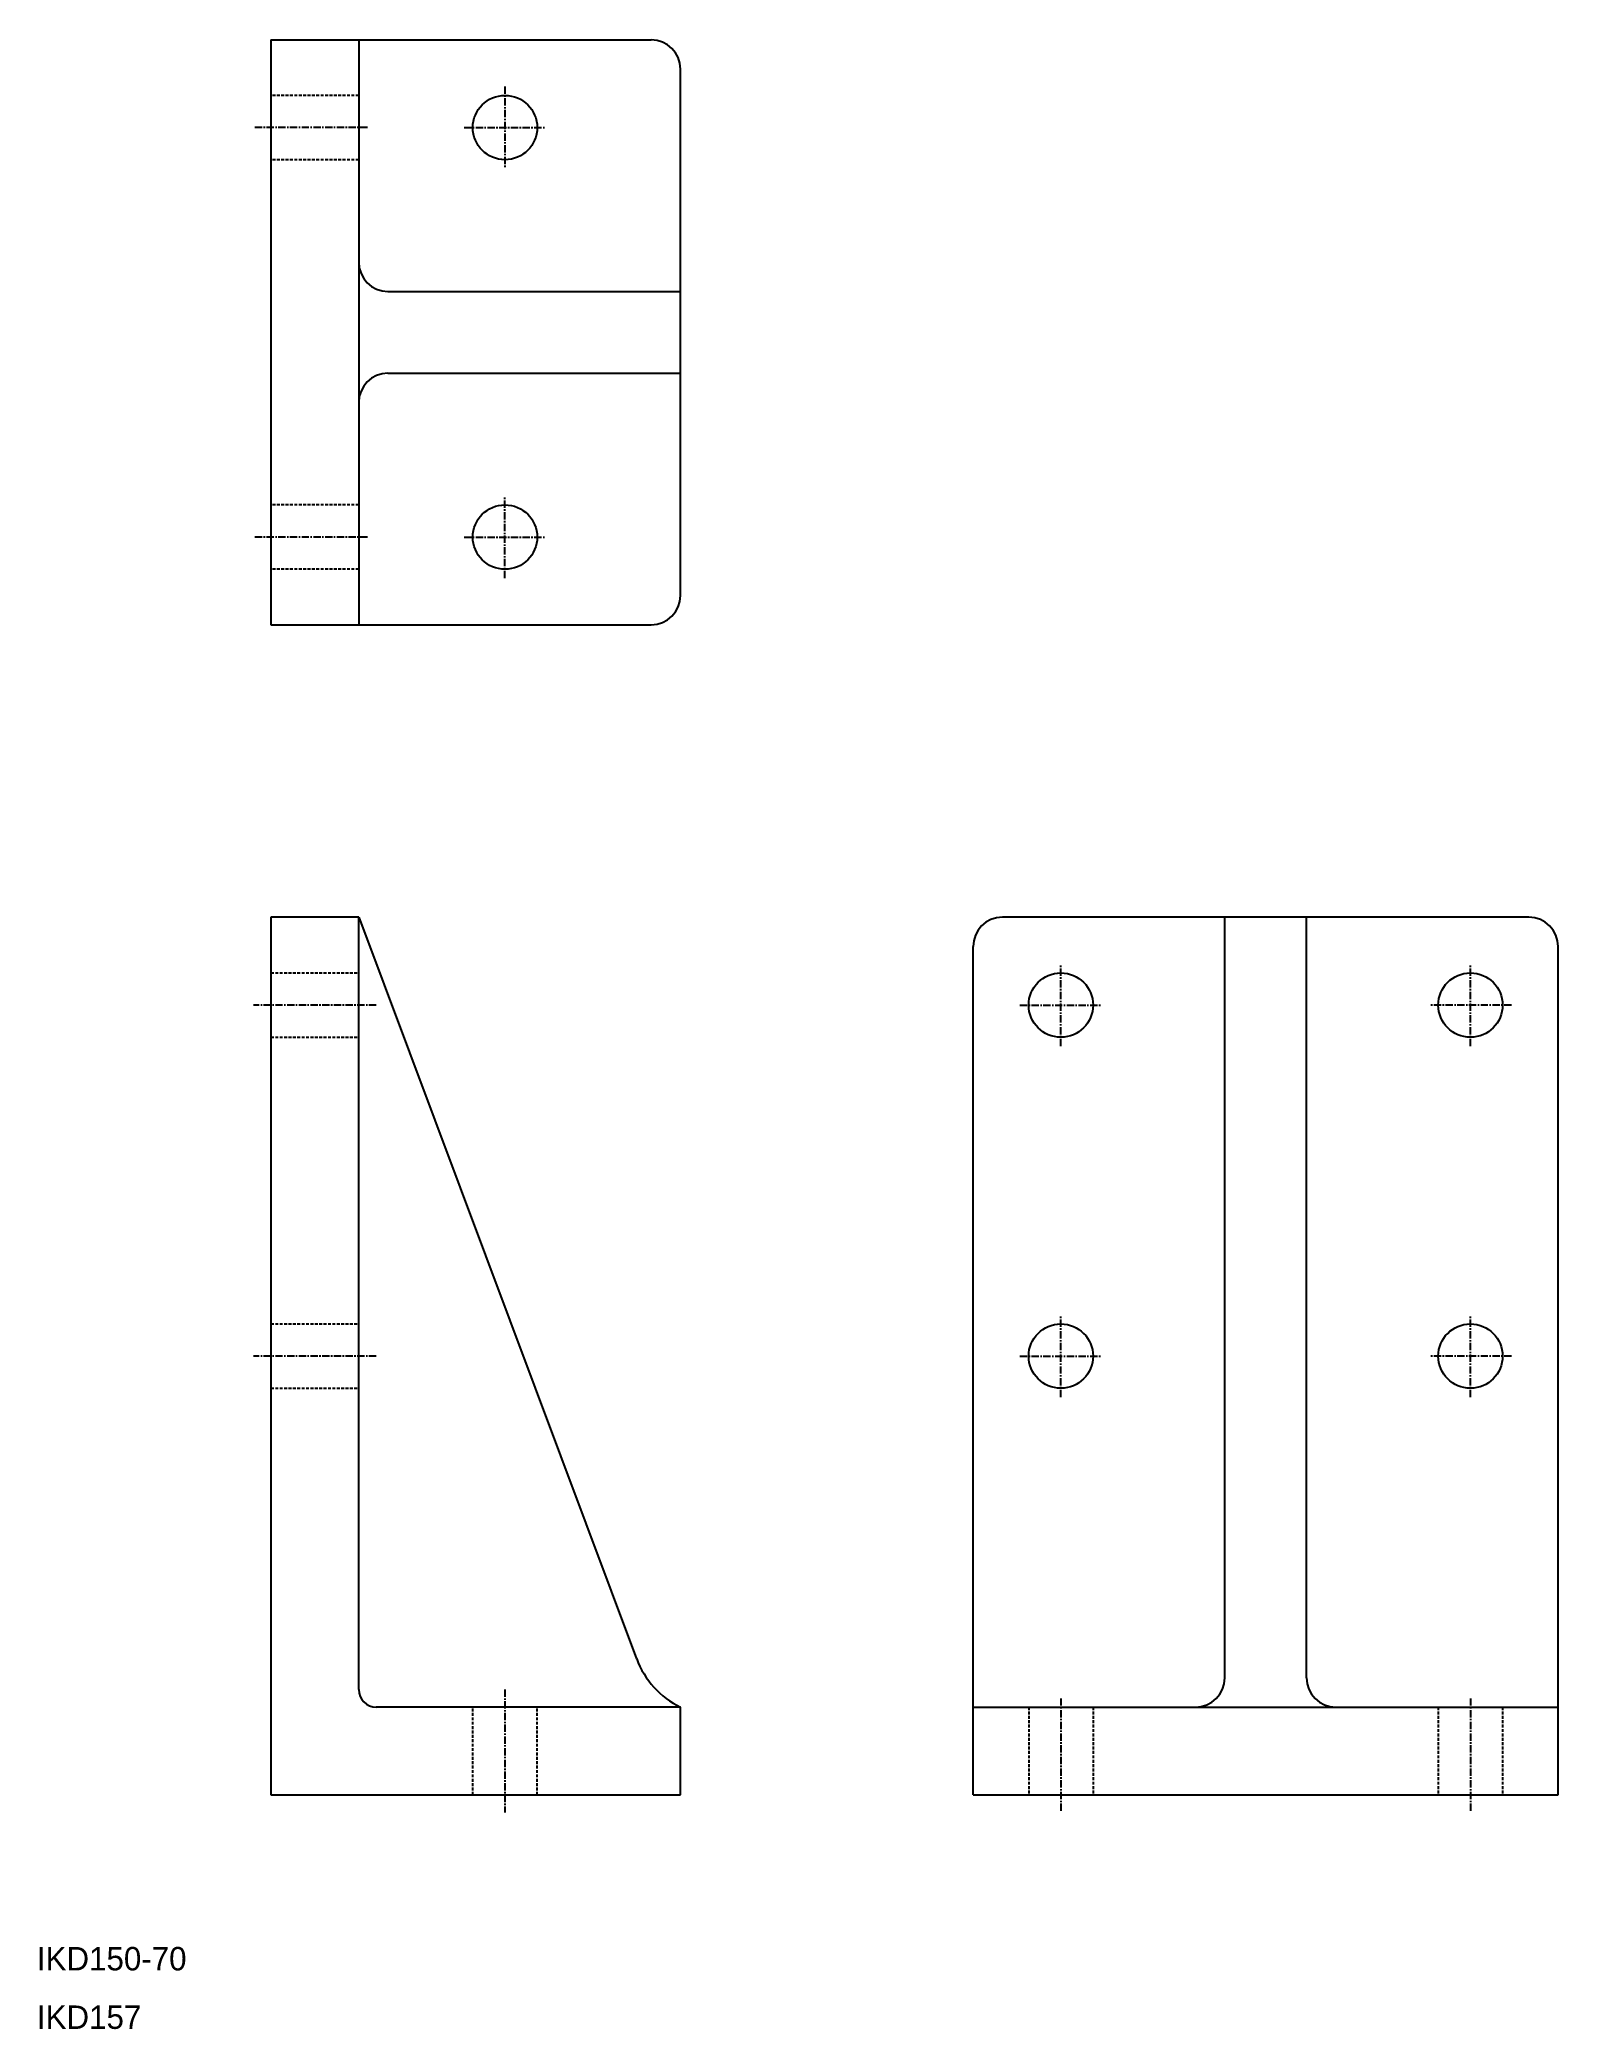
# Model space of a CAD drawing. Extents: x 10 to 270, y 10 to 350.
import ezdxf

# ---------------------------------------------------------------- set-up
doc = ezdxf.new("R2010")
doc.units = 0
doc.linetypes.add('CENTER', pattern=[2, 1.25, -0.25, 0.25, -0.25])
doc.linetypes.add('DASHED', pattern=[0.75, 0.5, -0.25])
doc.layers.get('0').update_dxf_attribs({"linetype": 'CONTINUOUS'})
doc.layers.add('CENTER', color=1, linetype='CENTER')

msp = doc.modelspace()

# ---------------------------------------------------------------- linework, layer by layer
at = {"color": 7, "linetype": 'CONTINUOUS'}
for p, q in [((50, 350), (115, 350)), ((50, 350), (50, 250)), ((65, 350), (65, 250)), ((120, 255), (120, 345)), ((70, 307), (120, 307)), ((70, 293), (120, 293)), ((50, 250), (115, 250)), ((50, 200), (50, 50)), ((65, 200), (50, 200)), ((65, 200), (112.5, 73.23)), ((65, 68), (65, 200)), ((265, 200), (175, 200)), ((213, 70), (213, 200)), ((227, 70), (227, 200)), ((170, 50), (170, 195)), ((270, 50), (270, 195)), ((120, 65), (68, 65)), ((120, 50), (120, 65)), ((170, 65), (270, 65)), ((50, 50), (120, 50)), ((170, 50), (270, 50))]:
    msp.add_line(p, q, dxfattribs=at)
at = {"color": 3, "linetype": 'DASHED'}
for p, q in [((65, 340.5), (50, 340.5)), ((65, 329.5), (50, 329.5)), ((65, 270.5), (50, 270.5)), ((65, 259.5), (50, 259.5)), ((50, 190.5), (65, 190.5)), ((50, 179.5), (65, 179.5)), ((50, 130.5), (65, 130.5)), ((50, 119.5), (65, 119.5)), ((84.5, 50), (84.5, 65)), ((95.5, 50), (95.5, 65)), ((179.5, 65), (179.5, 50)), ((190.5, 65), (190.5, 50)), ((249.5, 65), (249.5, 50)), ((260.5, 65), (260.5, 50))]:
    msp.add_line(p, q, dxfattribs=at)
at = {"color": 7, "linetype": 'CONTINUOUS'}
for centre in [(90, 335), (90, 265), (185, 185), (255, 185), (185, 125), (255, 125)]:
    msp.add_circle(centre, 5.5, dxfattribs=at)
for centre, radius, start, end in [((115, 345), 5, 0, 90), ((70, 312), 5, 180, 270), ((70, 288), 5, 90, 180), ((115, 255), 5, 270, 0), ((175, 195), 5, 90, 180), ((265, 195), 5, 0, 90), ((126.55, 78.5), 15, 200.5411, 244.1243), ((208, 70), 5, 270, 0), ((232, 70), 5, 180, 270), ((68, 68), 3, 180, 270)]:
    msp.add_arc(centre, radius, start, end, dxfattribs=at)
at = {"layer": 'CENTER', "color": 1, "linetype": 'CENTER'}
for p, q in [((90, 342), (90, 328)), ((66.5, 335), (47, 335)), ((83, 335), (97, 335)), ((90, 258), (90, 272)), ((66.5, 265), (47, 265)), ((83, 265), (97, 265)), ((185, 178), (185, 192)), ((255, 178), (255, 192)), ((68, 185), (47, 185)), ((178, 185), (192, 185)), ((262, 185), (248, 185)), ((185, 118), (185, 132)), ((255, 118), (255, 132)), ((68, 125), (47, 125)), ((178, 125), (192, 125)), ((262, 125), (248, 125)), ((90, 68), (90, 47)), ((185, 66.5), (185, 47)), ((255, 66.5), (255, 47))]:
    msp.add_line(p, q, dxfattribs=at)

# ---------------------------------------------------------------- texts
at = {"color": 7, "linetype": 'CONTINUOUS'}
for s, p in [('IKD150-70', (10, 20)), ('IKD157', (10, 10))]:
    msp.add_text(s, height=4, dxfattribs=at).set_placement(p)

doc.saveas('drawing.dxf')
